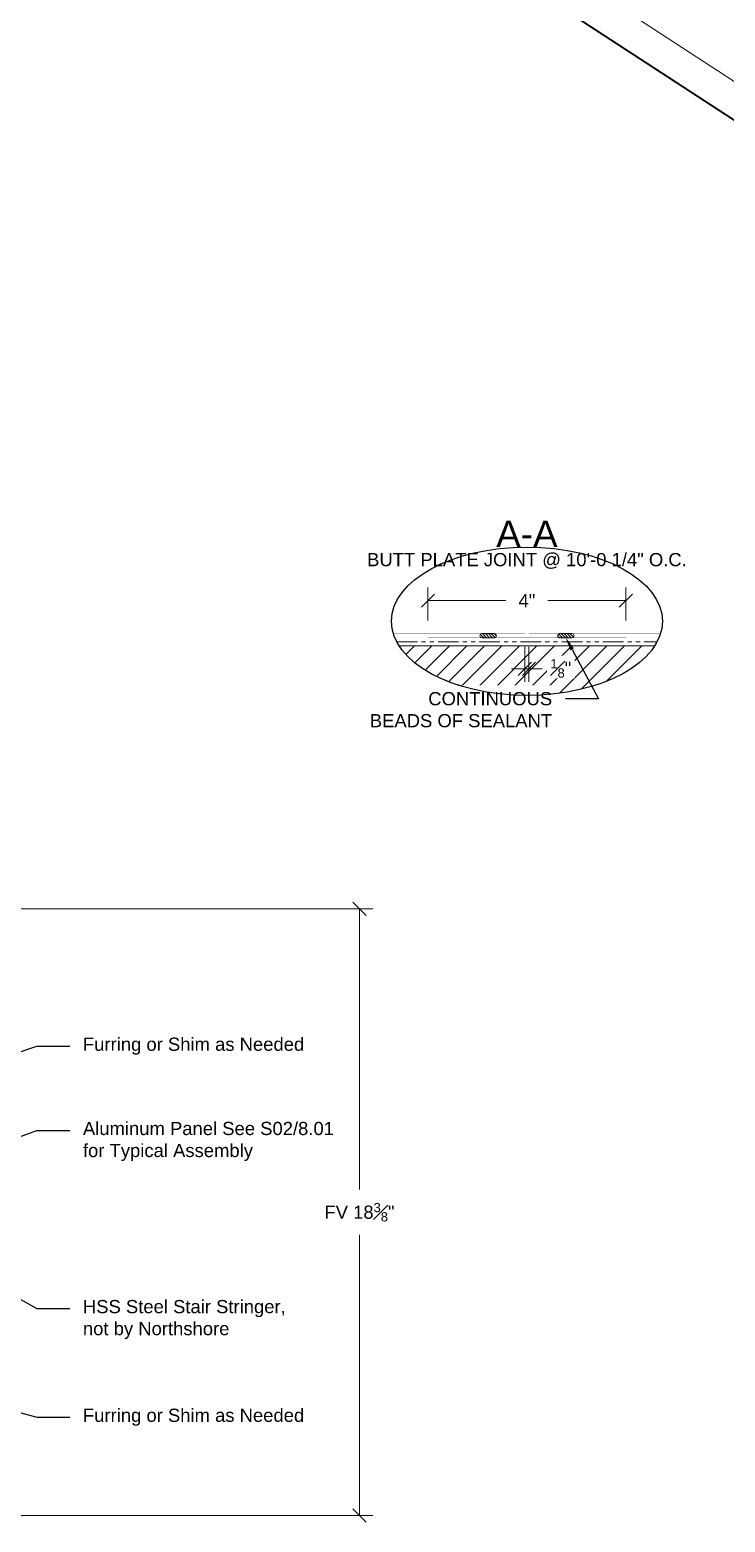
# Model space of a CAD drawing. Header units: inches. Extents: x -301 to 39679, y -468 to 370.
# Drawn here: x 612.51 to 633.58, y 86.22 to 131.45 of the extents above; entities that cross this region are included whole.
import ezdxf
from ezdxf import colors
from ezdxf.entities.mleader import LeaderData, LeaderLine
from ezdxf.enums import TextEntityAlignment as Align
from ezdxf.math import Vec2, Vec3

# ---------------------------------------------------------------- set-up
doc = ezdxf.new("R2010")
doc.units = ezdxf.units.IN
doc.header["$MEASUREMENT"] = 0
doc.linetypes.add('PHANTOM2', pattern=[1.25, 0.625, -0.125, 0.125, -0.125, 0.125, -0.125])
doc.layers.get('Defpoints').update_dxf_attribs({"color": 3})
for name, color, linetype, lineweight in [('NSE-By_Others', 252, 'Continuous', 0), ('NSE-Call-Outs', 51, 'Continuous', 13), ('NSE-Dimensions', 51, 'Continuous', 13), ('NSE-Flashing 01', 2, 'Continuous', 40), ('NSE-Furring 01', 30, 'Continuous', 18), ('NSE-Notes', 11, 'Continuous', 40), ('NSE-Sealant', 143, 'Continuous', 13), ('NSE-Underlayment', 6, 'PHANTOM2', 13)]:
    doc.layers.add(name, color=color, linetype=linetype, lineweight=lineweight)
doc.styles.add('004 - NSSM - Standard', font='arial.ttf', dxfattribs={"height": 0.4})
doc.dimstyles.new('004 - NSSM - Standard$0', dxfattribs={"dimtxt": 0.4, "dimasz": 0.4, "dimexe": 0.4, "dimexo": 0.4, "dimgap": 0.4, "dimtad": 0, "dimdec": 4, "dimzin": 3, "dimdsep": 46, "dimlunit": 5, "dimtxsty": '004 - NSSM - Standard', "dimblk": 'OBLIQUE', "dimcen": 0.4, "dimclrd": 256, "dimclre": 256, "dimclrt": 256, "dimazin": 0, "dimtfac": 0.7, "dimtdec": 4, "dimtmove": 1, "dimatfit": 2, "dimfxl": 1, "dimtfill": 1, "dimtfillclr": 11, "dimfrac": 1, "dimtolj": 1, "dimtzin": 0, "dimlwd": 0, "dimlwe": 0, "dimarcsym": 0})

# ---------------------------------------------------------------- blocks, each defined once
blk = doc.blocks.new('_Oblique')
at = {"color": 0, "linetype": 'ByBlock', "lineweight": -2}
blk.add_line((-0.5, -0.5), (0.5, 0.5), dxfattribs=at)
blk = doc.blocks.new('*D319')
at = {"layer": 'Defpoints', "color": 0, "transparency": 16777216}
for p in [(610.029, 104.805), (622.499, 104.805), (610.035, 86.416)]:
    blk.add_point(p, dxfattribs=at)
at = {"layer": 'NSE-Dimensions', "color": 51, "lineweight": 0, "transparency": 16777216}
for p, q in [((610.429, 104.805), (622.899, 104.805)), ((622.499, 104.805), (622.499, 96.3)), ((622.499, 86.416), (622.499, 94.921)), ((610.435, 86.416), (622.899, 86.416))]:
    blk.add_line(p, q, dxfattribs=at)
at = {"layer": 'NSE-Dimensions', "color": 51, "lineweight": 0, "transparency": 16777216, "xscale": 0.4, "yscale": 0.4, "zscale": 0.4}
for p, rotation in [((622.499, 104.805), 90), ((622.499, 86.416), 270)]:
    blk.add_blockref('_Oblique', p, dxfattribs=dict(at, rotation=rotation))
at = {"layer": 'NSE-Dimensions', "transparency": 16777216, "insert": (622.499, 95.611), "char_height": 0.4, "attachment_point": 5, "style": '004 - NSSM - Standard', "bg_fill": 3, "box_fill_scale": 1.25, "bg_fill_color": 256, "bg_fill_true_color": 13158600, "bg_fill_transparency": 0}
blk.add_mtext('\\A1;FV 18{\\H0.7x;\\S3#8;}"', dxfattribs=at)
blk = doc.blocks.new('*D323')
at = {"layer": 'Defpoints', "color": 0, "transparency": 16777216}
for p in [(630.575, 114.148), (624.575, 113.148), (630.575, 113.148)]:
    blk.add_point(p, dxfattribs=at)
at = {"layer": 'NSE-Dimensions', "lineweight": 0, "transparency": 16777216}
for p, q in [((624.575, 113.548), (624.575, 114.548)), ((630.575, 113.548), (630.575, 114.548)), ((624.575, 114.148), (626.937, 114.148)), ((630.575, 114.148), (628.213, 114.148))]:
    blk.add_line(p, q, dxfattribs=at)
at = {"layer": 'NSE-Dimensions', "lineweight": 0, "transparency": 16777216, "xscale": 0.4, "yscale": 0.4, "zscale": 0.4, "rotation": 180}
blk.add_blockref('_Oblique', (624.575, 114.148), dxfattribs=at)
at = {"layer": 'NSE-Dimensions', "lineweight": 0, "transparency": 16777216, "xscale": 0.4, "yscale": 0.4, "zscale": 0.4}
blk.add_blockref('_Oblique', (630.575, 114.148), dxfattribs=at)
at = {"layer": 'NSE-Dimensions', "transparency": 16777216, "insert": (627.575, 114.148), "char_height": 0.4, "attachment_point": 5, "style": '004 - NSSM - Standard', "bg_fill": 3, "box_fill_scale": 1.25, "bg_fill_color": 256, "bg_fill_true_color": 13158600, "bg_fill_transparency": 0}
blk.add_mtext('\\A1;4"', dxfattribs=at)
blk = doc.blocks.new('*D324')
at = {"layer": 'Defpoints', "color": 0, "transparency": 16777216}
for p in [(627.512, 113.151), (627.637, 113.15), (627.637, 112.082)]:
    blk.add_point(p, dxfattribs=at)
at = {"layer": 'NSE-Dimensions', "lineweight": 0, "transparency": 16777216}
for p, q in [((627.512, 112.751), (627.512, 111.682)), ((627.637, 112.75), (627.637, 111.682)), ((627.512, 112.082), (627.112, 112.082)), ((627.512, 112.082), (627.637, 112.082)), ((627.637, 112.082), (628.037, 112.082))]:
    blk.add_line(p, q, dxfattribs=at)
at = {"layer": 'NSE-Dimensions', "lineweight": 0, "transparency": 16777216, "xscale": 0.4, "yscale": 0.4, "zscale": 0.4}
blk.add_blockref('_Oblique', (627.512, 112.082), dxfattribs=at)
at = {"layer": 'NSE-Dimensions', "lineweight": 0, "transparency": 16777216, "xscale": 0.4, "yscale": 0.4, "zscale": 0.4, "rotation": 180}
blk.add_blockref('_Oblique', (627.637, 112.082), dxfattribs=at)
at = {"layer": 'NSE-Dimensions', "transparency": 16777216, "insert": (628.602, 112.095), "char_height": 0.4, "attachment_point": 5, "style": '004 - NSSM - Standard', "bg_fill": 3, "box_fill_scale": 1.25, "bg_fill_color": 256, "bg_fill_true_color": 13158600, "bg_fill_transparency": 0}
blk.add_mtext('\\A1;{\\H0.7x;\\S1#8;}"', dxfattribs=at)
blk = doc.blocks.new('BUTYL')
at = {"layer": 'NSE-Sealant'}
h = blk.add_hatch(dxfattribs=at)
h.set_pattern_fill('ANSI31', color=256, scale=0.5, style=0)
h.set_pattern_definition([(45, (0, -0.1875), (-0.044194, 0.044194), [])])
h.paths.add_polyline_path([(0.125, 0.1875, 1), (0, 0.1875), (0, -0.1875, 1), (0.125, -0.1875)])
for p, q in [((0, -0.1875), (0, 0.1875)), ((0.125, -0.1875), (0.125, 0.1875))]:
    blk.add_line(p, q, dxfattribs=at)
for centre, start, end in [((0.0625, 0.1875), 0, 180), ((0.0625, -0.1875), 180, 0)]:
    blk.add_arc(centre, 0.0625, start, end, dxfattribs=at)

msp = doc.modelspace()

# ---------------------------------------------------------------- hatches: boundary and pattern name
at = {"layer": 'NSE-By_Others'}
h = msp.add_hatch(dxfattribs=at)
h.set_pattern_fill('ANSI31', color=256, scale=3, style=0)
h.set_pattern_definition([(45, (620.3536, 110.5545), (-0.265165, 0.265165), [])])
h.paths.add_polyline_path([(623.7031, 112.77306), (623.75003, 112.7037), (623.80552, 112.62984), (623.86575, 112.55711), (623.93066, 112.4856), (624.00015, 112.4154), (624.07415, 112.34659), (624.15257, 112.27926), (624.23529, 112.2135), (624.32222, 112.14939), (624.41325, 112.08701), (624.50827, 112.02644), (624.60714, 111.96776), (624.70976, 111.91103), (624.81598, 111.85634), (624.92568, 111.80375), (625.03872, 111.75332), (625.15496, 111.70512), (625.27424, 111.65922), (625.39642, 111.61566), (625.52135, 111.5745), (625.64886, 111.5358), (625.7788, 111.49961), (625.911, 111.46596), (626.0453, 111.43491), (626.18153, 111.40648), (626.31951, 111.38073), (626.45907, 111.35767), (626.60004, 111.33734), (626.74223, 111.31977), (626.88548, 111.30497), (627.02959, 111.29297), (627.17439, 111.28377), (627.31969, 111.2774), (627.46532, 111.27386), (627.61108, 111.27315), (627.7568, 111.27528), (627.90229, 111.28023), (628.04736, 111.28802), (628.19184, 111.29862), (628.33554, 111.31202), (628.47828, 111.32821), (628.61989, 111.34716), (628.76017, 111.36886), (628.89897, 111.39327), (629.03609, 111.42037), (629.17137, 111.45011), (629.30465, 111.48246), (629.43574, 111.51739), (629.56448, 111.55484), (629.69072, 111.59478), (629.8143, 111.63714), (629.93505, 111.68188), (630.05282, 111.72894), (630.16748, 111.77826), (630.27887, 111.82978), (630.38685, 111.88343), (630.49128, 111.93915), (630.59205, 111.99686), (630.68901, 112.0565), (630.78204, 112.11798), (630.87104, 112.18123), (630.95588, 112.24618), (631.03646, 112.31273), (631.11268, 112.38081), (631.18444, 112.45033), (631.25165, 112.5212), (631.31423, 112.59333), (631.3721, 112.66664), (631.42518, 112.74102), (631.44569, 112.77306)])

# ---------------------------------------------------------------- linework, layer by layer
msp.add_line((623.70292, 112.77306), (631.44636, 112.77306), dxfattribs=at)
at = {"layer": 'NSE-Furring 01'}
for points in [[(572.3635, 169.93721), (571.82048, 169.10346), (677.87518, 100.02976), (678.41821, 100.86352)], [(572.3635, 169.93721), (678.41821, 100.86352)], [(571.83412, 169.12441), (677.88882, 100.05071)]]:
    msp.add_lwpolyline(points, dxfattribs=at)
at = {"layer": 'NSE-Underlayment'}
msp.add_line((623.62967, 112.89806), (631.5196, 112.89806), dxfattribs=at)

# ---------------------------------------------------------------- texts
at = {"layer": 'NSE-Notes', "style": '004 - NSSM - Standard'}
for s, height, p in [('A-A', 0.8, (627.57464, 115.77306)), ('BUTT PLATE JOINT @ 10\'-0 1/4" O.C.', 0.4, (627.57464, 115.19086))]:
    msp.add_text(s, height=height, dxfattribs=at).set_placement(p, align=Align.CENTER)

# ---------------------------------------------------------------- next in the draw order: dimensions: what is measured, and where the dimension line sits
at = {"layer": 'NSE-Dimensions'}
dim = msp.add_linear_dim(base=(630.57464, 114.14806), p1=(624.57464, 113.14806), p2=(630.57464, 113.14806), text='4"', dimstyle='004 - NSSM - Standard$0', override={"dimpost": '"'}, dxfattribs=at)
dim.commit()
dim.dimension.update_dxf_attribs({"geometry": '*D323', "text_midpoint": (627.57464, 114.14806)})
dim = msp.add_linear_dim(base=(622.4994, 104.80457), p1=(610.03499, 86.41644), p2=(610.02859, 104.80457), angle=90, text='FV <>', dimstyle='004 - NSSM - Standard$0', override={"dimtih": 1, "dimtoh": 1, "dimlunit": 5, "dimpost": '"', "dimclrd": 51, "dimclre": 51, "dimadec": 0}, dxfattribs=at)
dim.commit()
dim.dimension.update_dxf_attribs({"geometry": '*D319', "text_midpoint": (622.4994, 95.6105)})

# ---------------------------------------------------------------- next in the draw order: dimensions: what is measured, and where the dimension line sits
dim = msp.add_linear_dim(base=(627.63716, 112.08161), p1=(627.51207, 113.15104), p2=(627.63716, 113.14983), dimstyle='004 - NSSM - Standard$0', override={"dimpost": '"'}, dxfattribs=at)
dim.commit()
dim.dimension.update_dxf_attribs({"geometry": '*D324', "text_midpoint": (628.6019, 112.09518), "dimtype": 160})

# ---------------------------------------------------------------- next in the draw order: leaders
at = {"layer": 'NSE-Call-Outs'}
ml = msp.add_multileader_mtext('Standard', dxfattribs=at)
ml.set_content('\\A1;Furring or Shim as Needed', color=256, style='004 - NSSM - Standard')
ml.set_leader_properties(color=256)
ml.build(insert=Vec2(0, 0))
ml.multileader.update_dxf_attribs({"dogleg_length": 1, "arrow_head_size": 0.4})
ctx = ml.context
ctx.base_point, ctx.char_height, ctx.arrow_head_size, ctx.landing_gap_size, ctx.plane_origin = Vec3(613.71627, 100.64399), 0.4, 0.4, 0.4, Vec3(601.10869, 99.61395)
notes = []
notes.append((ctx, [(1, (1, 1, 0), (612.71627, 100.64399), (1, 0), 1, [(0, [(607.4666, 98.88282)], 0, [])])]))
ctx.mtext.insert, ctx.mtext.width, ctx.mtext.defined_height, ctx.mtext.flow_direction = Vec3(614.11627, 100.90279), 8, 0.66324, 5
ctx.mtext.has_bg_fill, ctx.mtext.bg_color, ctx.mtext.bg_scale_factor, ctx.mtext.bg_transparency, ctx.mtext.use_window_bg_color = 1, -1027028792, 1.5, 0, 1
ml = msp.add_multileader_mtext('Standard', dxfattribs=at)
ml.set_content('Aluminum Panel See S02/8.01 for Typical Assembly', color=256, style='004 - NSSM - Standard')
ml.set_leader_properties(color=256)
ml.build(insert=Vec2(0, 0))
ml.multileader.update_dxf_attribs({"dogleg_length": 1, "arrow_head_size": 0.4})
ctx = ml.context
ctx.base_point, ctx.char_height, ctx.arrow_head_size, ctx.landing_gap_size, ctx.plane_origin = Vec3(613.71627, 98.09011), 0.4, 0.4, 0.4, Vec3(602.19963, 109.13016)
notes.append((ctx, [(1, (1, 1, 0), (612.71627, 98.09011), (1, 0), 1, [(0, [(610.02858, 97.11461)], 0, [])])]))
ctx.mtext.insert, ctx.mtext.width, ctx.mtext.defined_height, ctx.mtext.flow_direction = Vec3(614.11627, 98.34891), 8, 1.61676, 5
ctx.mtext.has_bg_fill, ctx.mtext.bg_color, ctx.mtext.bg_scale_factor, ctx.mtext.bg_transparency, ctx.mtext.use_window_bg_color = 1, -1027028792, 1.5, 0, 1
ml = msp.add_multileader_mtext('Standard', dxfattribs=at)
ml.set_content('\\A1;{\\H1x;HSS Steel Stair Stringer,\\Pnot by Northshore}', color=256, style='004 - NSSM - Standard')
ml.set_leader_properties(color=256)
ml.build(insert=Vec2(0, 0))
ml.multileader.update_dxf_attribs({"dogleg_length": 1, "arrow_head_size": 0.4})
ctx = ml.context
ctx.base_point, ctx.char_height, ctx.arrow_head_size, ctx.landing_gap_size, ctx.plane_origin = Vec3(613.71627, 92.69122), 0.4, 0.4, 0.4, Vec3(601.10869, 91.2466)
notes.append((ctx, [(1, (1, 1, 0), (612.71627, 92.69122), (1, 0), 1, [(0, [(609.38657, 94.5495)], 0, [])])]))
ctx.mtext.insert, ctx.mtext.width, ctx.mtext.defined_height, ctx.mtext.flow_direction = Vec3(614.11627, 92.95002), 8, 0.66324, 5
ctx.mtext.has_bg_fill, ctx.mtext.bg_color, ctx.mtext.bg_scale_factor, ctx.mtext.bg_transparency, ctx.mtext.use_window_bg_color = 1, -1027028792, 1.5, 0, 1
ml = msp.add_multileader_mtext('Standard', dxfattribs=at)
ml.set_content('\\A1;Furring or Shim as Needed', color=256, style='004 - NSSM - Standard')
ml.set_leader_properties(color=256)
ml.build(insert=Vec2(0, 0))
ml.multileader.update_dxf_attribs({"dogleg_length": 1, "arrow_head_size": 0.4})
ctx = ml.context
ctx.base_point, ctx.char_height, ctx.arrow_head_size, ctx.landing_gap_size, ctx.plane_origin = Vec3(613.71627, 89.39727), 0.4, 0.4, 0.4, Vec3(601.10869, 88.36723)
notes.append((ctx, [(1, (1, 1, 0), (612.71627, 89.39727), (1, 0), 1, [(0, [(609.90994, 90.14899)], 0, [])])]))
ctx.mtext.insert, ctx.mtext.width, ctx.mtext.defined_height, ctx.mtext.flow_direction = Vec3(614.11627, 89.65607), 8, 0.66324, 5
ctx.mtext.has_bg_fill, ctx.mtext.bg_color, ctx.mtext.bg_scale_factor, ctx.mtext.bg_transparency, ctx.mtext.use_window_bg_color = 1, -1027028792, 1.5, 0, 1
for ctx, leaders in notes:
    for number, flags, end, landing, length, lines in leaders:
        leader = LeaderData()
        leader.index, (leader.has_last_leader_line, leader.has_dogleg_vector, leader.attachment_direction) = number, flags
        leader.last_leader_point, leader.dogleg_vector, leader.dogleg_length = Vec3(end), Vec3(landing), length
        for number, points, colour, breaks in lines:
            line = LeaderLine()
            line.index, line.vertices, line.color, line.breaks = number, Vec3.list(points), colors.encode_raw_color(colour), breaks
            leader.lines.append(line)
        ctx.leaders.append(leader)

# ---------------------------------------------------------------- next in the draw order: leaders
ml = msp.add_multileader_mtext('Standard', dxfattribs=at)
ml.set_content('CONTINUOUS\\PBEADS OF SEALANT', color=256, style='004 - NSSM - Standard')
ml.set_leader_properties(color=256)
ml.build(insert=Vec2(0, 0))
ml.multileader.update_dxf_attribs({"dogleg_length": 1, "arrow_head_size": 0.4})
ctx = ml.context
ctx.base_point, ctx.char_height, ctx.arrow_head_size, ctx.landing_gap_size, ctx.plane_origin = Vec3(622.46388, 111.17231), 0.4, 0.4, 0.4, Vec3(629.55752, 113.02306)
ctx.text_align_type = 2
notes = []
notes.append((ctx, [(1, (1, 1, 0), (629.73918, 111.17231), (-1, 0), 1, [(1, [(628.75556, 113.02306)], 0, [])])]))
ctx.mtext.insert, ctx.mtext.width, ctx.mtext.alignment, ctx.mtext.flow_direction = Vec3(628.33918, 111.37572), 8, 3, 5
ctx.mtext.has_bg_fill, ctx.mtext.bg_color, ctx.mtext.bg_scale_factor, ctx.mtext.bg_transparency, ctx.mtext.use_window_bg_color = 1, -1027028792, 1.5, 0, 1
for ctx, leaders in notes:
    for number, flags, end, landing, length, lines in leaders:
        leader = LeaderData()
        leader.index, (leader.has_last_leader_line, leader.has_dogleg_vector, leader.attachment_direction) = number, flags
        leader.last_leader_point, leader.dogleg_vector, leader.dogleg_length = Vec3(end), Vec3(landing), length
        for number, points, colour, breaks in lines:
            line = LeaderLine()
            line.index, line.vertices, line.color, line.breaks = number, Vec3.list(points), colors.encode_raw_color(colour), breaks
            leader.lines.append(line)
        ctx.leaders.append(leader)

# ---------------------------------------------------------------- next in the draw order: linework, layer by layer
at = {"layer": 'Defpoints'}
msp.add_ellipse((627.57464, 113.52306), major_axis=(4.10658, 0), ratio=0.54790118, dxfattribs=at)
at = {"layer": 'NSE-Flashing 01', "const_width": 0.01}
for points in [[(627.51207, 113.15104), (623.52549, 113.14806)], [(627.63716, 113.14983), (631.62378, 113.14806)], [(624.57464, 113.02306), (630.57464, 113.02306)]]:
    msp.add_lwpolyline(points, dxfattribs=at)

# ---------------------------------------------------------------- next in the draw order: block references
at = {"layer": 'NSE-Sealant', "rotation": 90}
for p in [(626.40174, 113.02306), (628.7516, 113.02306)]:
    msp.add_blockref('BUTYL', p, dxfattribs=at)

doc.saveas('drawing.dxf')
